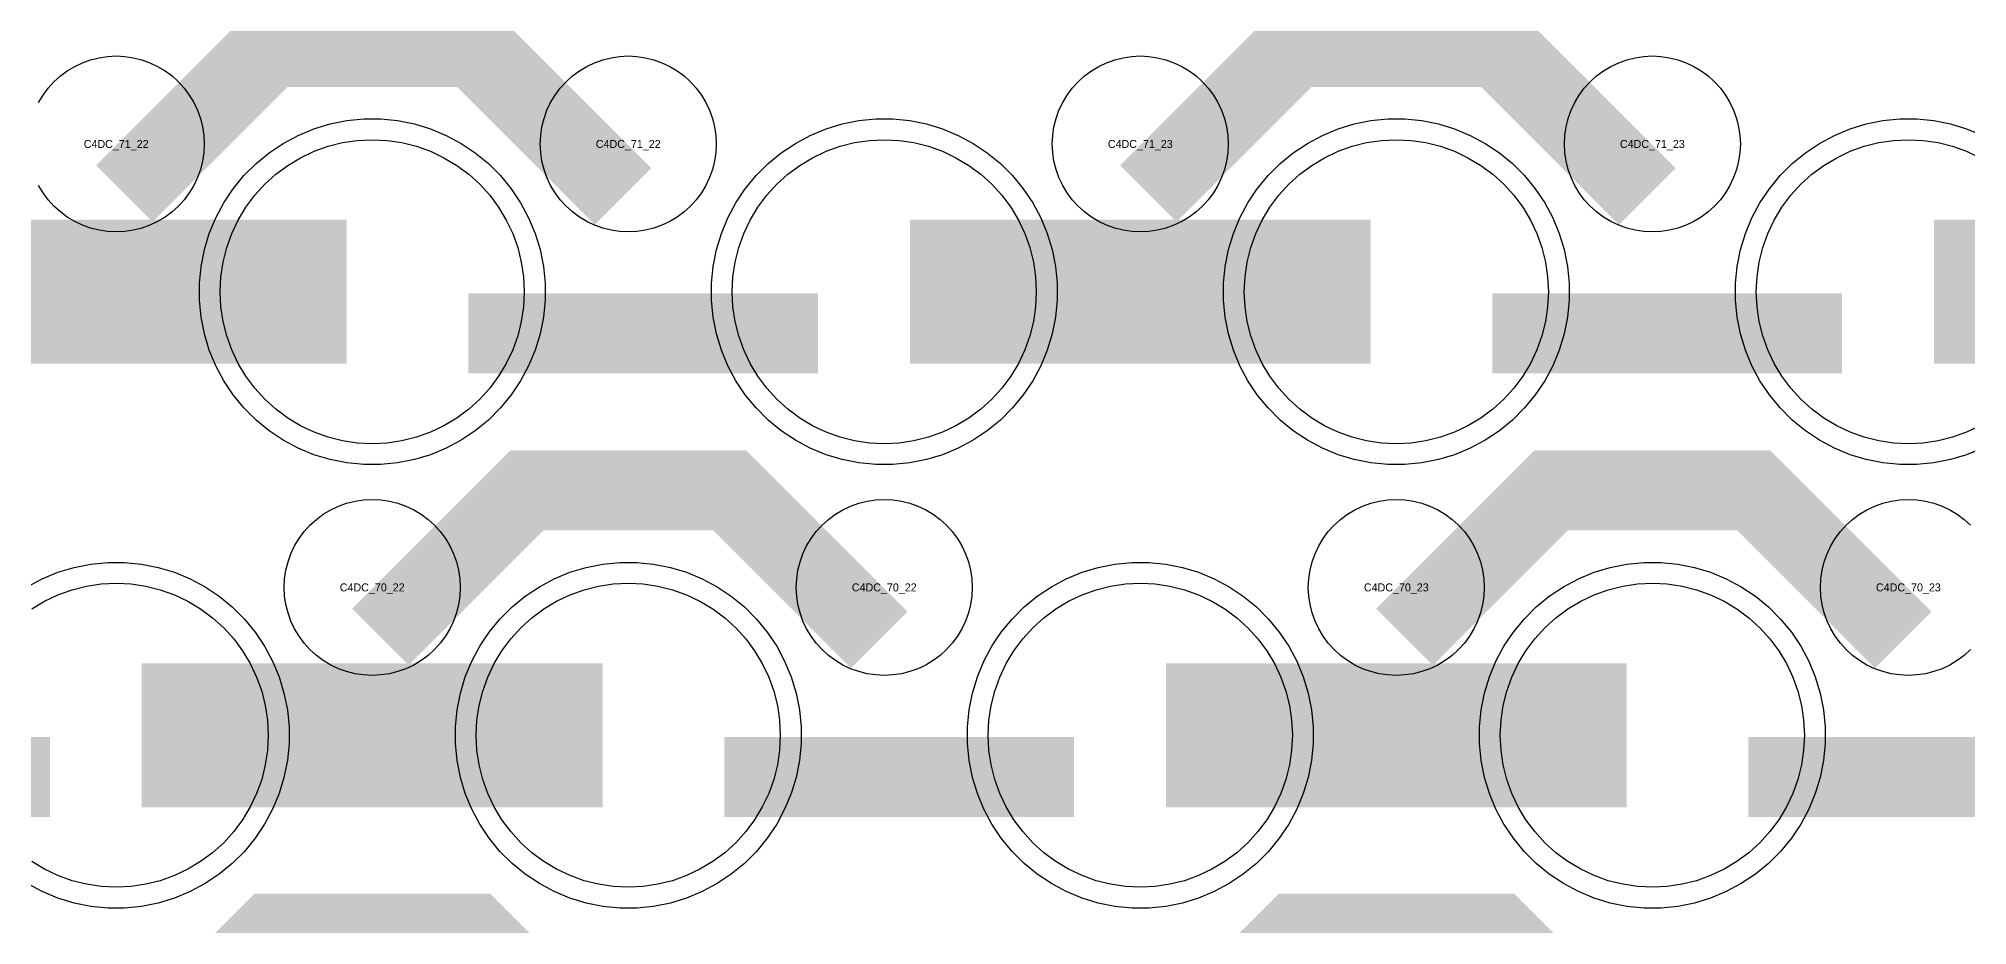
# Model space of a CAD drawing. Extents: x -11880 to 11880, y -14992 to 14992.
# Drawn here: x -4984 to -4382, y -5200 to -4922 of the extents above; entities that cross this region are included whole.
import ezdxf
from ezdxf.enums import TextEntityAlignment as Align

# ---------------------------------------------------------------- set-up
doc = ezdxf.new("R2010")
doc.units = 0
doc.header["$MEASUREMENT"] = 0
for name, color, linetype in [('GDS_775_DT_237', 138, 'CONTINUOUS'), ('RDL1_FS', 34, 'CONTINUOUS'), ('RDL_BS', 160, 'CONTINUOUS')]:
    doc.layers.add(name, color=color, linetype=linetype)

msp = doc.modelspace()

# ---------------------------------------------------------------- linework, layer by layer
at = {"layer": 'RDL1_FS', "color": 240, "true_color": 0xed1f24}
for points in [[(-4880, -5049.024), (-4884.657, -5048.795), (-4889.268, -5048.111), (-4893.791, -5046.979), (-4898.181, -5045.407), (-4902.395, -5043.415), (-4906.395, -5041.017), (-4910.14, -5038.239), (-4913.594, -5035.109), (-4916.724, -5031.655), (-4919.502, -5027.91), (-4921.9, -5023.91), (-4923.892, -5019.696), (-4925.464, -5015.306), (-4926.596, -5010.783), (-4927.28, -5006.172), (-4927.509, -5001.515), (-4927.28, -4996.858), (-4926.596, -4992.247), (-4925.464, -4987.724), (-4923.892, -4983.334), (-4921.9, -4979.12), (-4919.502, -4975.12), (-4916.724, -4971.375), (-4913.594, -4967.921), (-4910.14, -4964.791), (-4906.395, -4962.013), (-4902.395, -4959.615), (-4898.181, -4957.623), (-4893.791, -4956.051), (-4889.268, -4954.919), (-4884.657, -4954.235), (-4880, -4954.006), (-4875.343, -4954.235), (-4870.732, -4954.919), (-4866.209, -4956.051), (-4861.819, -4957.623), (-4857.605, -4959.615), (-4853.605, -4962.013), (-4849.86, -4964.791), (-4846.406, -4967.921), (-4843.276, -4971.375), (-4840.498, -4975.12), (-4838.1, -4979.12), (-4836.108, -4983.334), (-4834.536, -4987.724), (-4833.404, -4992.247), (-4832.72, -4996.858), (-4832.491, -5001.515), (-4832.72, -5006.172), (-4833.404, -5010.783), (-4834.536, -5015.306), (-4836.108, -5019.696), (-4838.1, -5023.91), (-4840.498, -5027.91), (-4843.276, -5031.655), (-4846.406, -5035.109), (-4849.86, -5038.239), (-4853.605, -5041.017), (-4857.605, -5043.415), (-4861.819, -5045.407), (-4866.209, -5046.979), (-4870.732, -5048.111), (-4875.343, -5048.795)], [(-4720, -5049.024), (-4724.657, -5048.795), (-4729.268, -5048.111), (-4733.791, -5046.979), (-4738.181, -5045.407), (-4742.395, -5043.415), (-4746.395, -5041.017), (-4750.14, -5038.239), (-4753.594, -5035.109), (-4756.724, -5031.655), (-4759.502, -5027.91), (-4761.9, -5023.91), (-4763.892, -5019.696), (-4765.464, -5015.306), (-4766.596, -5010.783), (-4767.28, -5006.172), (-4767.509, -5001.515), (-4767.28, -4996.858), (-4766.596, -4992.247), (-4765.464, -4987.724), (-4763.892, -4983.334), (-4761.9, -4979.12), (-4759.502, -4975.12), (-4756.724, -4971.375), (-4753.594, -4967.921), (-4750.14, -4964.791), (-4746.395, -4962.013), (-4742.395, -4959.615), (-4738.181, -4957.623), (-4733.791, -4956.051), (-4729.268, -4954.919), (-4724.657, -4954.235), (-4720, -4954.006), (-4715.343, -4954.235), (-4710.732, -4954.919), (-4706.209, -4956.051), (-4701.819, -4957.623), (-4697.605, -4959.615), (-4693.605, -4962.013), (-4689.86, -4964.791), (-4686.406, -4967.921), (-4683.276, -4971.375), (-4680.498, -4975.12), (-4678.1, -4979.12), (-4676.108, -4983.334), (-4674.536, -4987.724), (-4673.404, -4992.247), (-4672.72, -4996.858), (-4672.491, -5001.515), (-4672.72, -5006.172), (-4673.404, -5010.783), (-4674.536, -5015.306), (-4676.108, -5019.696), (-4678.1, -5023.91), (-4680.498, -5027.91), (-4683.276, -5031.655), (-4686.406, -5035.109), (-4689.86, -5038.239), (-4693.605, -5041.017), (-4697.605, -5043.415), (-4701.819, -5045.407), (-4706.209, -5046.979), (-4710.732, -5048.111), (-4715.343, -5048.795)], [(-4560, -5049.024), (-4564.657, -5048.795), (-4569.268, -5048.111), (-4573.791, -5046.979), (-4578.181, -5045.407), (-4582.395, -5043.415), (-4586.395, -5041.017), (-4590.14, -5038.239), (-4593.594, -5035.109), (-4596.724, -5031.655), (-4599.502, -5027.91), (-4601.9, -5023.91), (-4603.892, -5019.696), (-4605.464, -5015.306), (-4606.596, -5010.783), (-4607.28, -5006.172), (-4607.509, -5001.515), (-4607.28, -4996.858), (-4606.596, -4992.247), (-4605.464, -4987.724), (-4603.892, -4983.334), (-4601.9, -4979.12), (-4599.502, -4975.12), (-4596.724, -4971.375), (-4593.594, -4967.921), (-4590.14, -4964.791), (-4586.395, -4962.013), (-4582.395, -4959.615), (-4578.181, -4957.623), (-4573.791, -4956.051), (-4569.268, -4954.919), (-4564.657, -4954.235), (-4560, -4954.006), (-4555.343, -4954.235), (-4550.732, -4954.919), (-4546.209, -4956.051), (-4541.819, -4957.623), (-4537.605, -4959.615), (-4533.605, -4962.013), (-4529.86, -4964.791), (-4526.406, -4967.921), (-4523.276, -4971.375), (-4520.498, -4975.12), (-4518.1, -4979.12), (-4516.108, -4983.334), (-4514.536, -4987.724), (-4513.404, -4992.247), (-4512.72, -4996.858), (-4512.491, -5001.515), (-4512.72, -5006.172), (-4513.404, -5010.783), (-4514.536, -5015.306), (-4516.108, -5019.696), (-4518.1, -5023.91), (-4520.498, -5027.91), (-4523.276, -5031.655), (-4526.406, -5035.109), (-4529.86, -5038.239), (-4533.605, -5041.017), (-4537.605, -5043.415), (-4541.819, -5045.407), (-4546.209, -5046.979), (-4550.732, -5048.111), (-4555.343, -5048.795)]]:
    msp.add_lwpolyline(points, close=True, dxfattribs=at)
msp.add_lwpolyline([(-4377.605, -5043.415), (-4381.819, -5045.407), (-4386.209, -5046.979), (-4390.732, -5048.111), (-4395.343, -5048.795), (-4400, -5049.024), (-4404.657, -5048.795), (-4409.268, -5048.111), (-4413.791, -5046.979), (-4418.181, -5045.407), (-4422.395, -5043.415), (-4426.395, -5041.017), (-4430.14, -5038.239), (-4433.594, -5035.109), (-4436.724, -5031.655), (-4439.502, -5027.91), (-4441.9, -5023.91), (-4443.892, -5019.696), (-4445.464, -5015.306), (-4446.596, -5010.783), (-4447.28, -5006.172), (-4447.509, -5001.515), (-4447.28, -4996.858), (-4446.596, -4992.247), (-4445.464, -4987.724), (-4443.892, -4983.334), (-4441.9, -4979.12), (-4439.502, -4975.12), (-4436.724, -4971.375), (-4433.594, -4967.921), (-4430.14, -4964.791), (-4426.395, -4962.013), (-4422.395, -4959.615), (-4418.181, -4957.623), (-4413.791, -4956.051), (-4409.268, -4954.919), (-4404.657, -4954.235), (-4400, -4954.006), (-4395.343, -4954.235), (-4390.732, -4954.919), (-4386.209, -4956.051), (-4381.819, -4957.623), (-4377.605, -4959.615)], dxfattribs=at)
for points in [[(-5031.998, -5001.515, 45, 45, 0), (-4959.998, -5001.515, 45, 45, 0)], [(-4959.998, -5001.515, 45, 45, 0), (-4887.998, -5001.515, 45, 45, 0)], [(-4711.998, -5001.515, 45, 45, 0), (-4639.998, -5001.515, 45, 45, 0)], [(-4639.998, -5001.515, 45, 45, 0), (-4567.998, -5001.515, 45, 45, 0)], [(-4391.998, -5001.515, 45, 45, 0), (-4319.998, -5001.515, 45, 45, 0)]]:
    msp.add_lwpolyline(points, format="xyseb", dxfattribs=at)
at = {"layer": 'RDL1_FS'}
msp.add_lwpolyline([(-4986.395, -5100.578), (-4982.395, -5098.18), (-4978.181, -5096.188), (-4973.791, -5094.616), (-4969.268, -5093.484), (-4964.657, -5092.8), (-4960, -5092.571), (-4955.343, -5092.8), (-4950.732, -5093.484), (-4946.209, -5094.616), (-4941.819, -5096.188), (-4937.605, -5098.18), (-4933.605, -5100.578), (-4929.86, -5103.356), (-4926.406, -5106.486), (-4923.276, -5109.94), (-4920.498, -5113.685), (-4918.1, -5117.685), (-4916.108, -5121.899), (-4914.536, -5126.289), (-4913.404, -5130.812), (-4912.72, -5135.423), (-4912.491, -5140.08), (-4912.72, -5144.737), (-4913.404, -5149.348), (-4914.536, -5153.871), (-4916.108, -5158.261), (-4918.1, -5162.475), (-4920.498, -5166.475), (-4923.276, -5170.22), (-4926.406, -5173.674), (-4929.86, -5176.804), (-4933.605, -5179.582), (-4937.605, -5181.98), (-4941.819, -5183.972), (-4946.209, -5185.544), (-4950.732, -5186.676), (-4955.343, -5187.36), (-4960, -5187.589), (-4964.657, -5187.36), (-4969.268, -5186.676), (-4973.791, -5185.544), (-4978.181, -5183.972), (-4982.395, -5181.98), (-4986.395, -5179.582)], dxfattribs=at)
for points in [[(-4800, -5187.589), (-4804.657, -5187.36), (-4809.268, -5186.676), (-4813.791, -5185.544), (-4818.181, -5183.972), (-4822.395, -5181.98), (-4826.395, -5179.582), (-4830.14, -5176.804), (-4833.594, -5173.674), (-4836.724, -5170.22), (-4839.502, -5166.475), (-4841.9, -5162.475), (-4843.892, -5158.261), (-4845.464, -5153.871), (-4846.596, -5149.348), (-4847.28, -5144.737), (-4847.509, -5140.08), (-4847.28, -5135.423), (-4846.596, -5130.812), (-4845.464, -5126.289), (-4843.892, -5121.899), (-4841.9, -5117.685), (-4839.502, -5113.685), (-4836.724, -5109.94), (-4833.594, -5106.486), (-4830.14, -5103.356), (-4826.395, -5100.578), (-4822.395, -5098.18), (-4818.181, -5096.188), (-4813.791, -5094.616), (-4809.268, -5093.484), (-4804.657, -5092.8), (-4800, -5092.571), (-4795.343, -5092.8), (-4790.732, -5093.484), (-4786.209, -5094.616), (-4781.819, -5096.188), (-4777.605, -5098.18), (-4773.605, -5100.578), (-4769.86, -5103.356), (-4766.406, -5106.486), (-4763.276, -5109.94), (-4760.498, -5113.685), (-4758.1, -5117.685), (-4756.108, -5121.899), (-4754.536, -5126.289), (-4753.404, -5130.812), (-4752.72, -5135.423), (-4752.491, -5140.08), (-4752.72, -5144.737), (-4753.404, -5149.348), (-4754.536, -5153.871), (-4756.108, -5158.261), (-4758.1, -5162.475), (-4760.498, -5166.475), (-4763.276, -5170.22), (-4766.406, -5173.674), (-4769.86, -5176.804), (-4773.605, -5179.582), (-4777.605, -5181.98), (-4781.819, -5183.972), (-4786.209, -5185.544), (-4790.732, -5186.676), (-4795.343, -5187.36)], [(-4640, -5187.589), (-4644.657, -5187.36), (-4649.268, -5186.676), (-4653.791, -5185.544), (-4658.181, -5183.972), (-4662.395, -5181.98), (-4666.395, -5179.582), (-4670.14, -5176.804), (-4673.594, -5173.674), (-4676.724, -5170.22), (-4679.502, -5166.475), (-4681.9, -5162.475), (-4683.892, -5158.261), (-4685.464, -5153.871), (-4686.596, -5149.348), (-4687.28, -5144.737), (-4687.509, -5140.08), (-4687.28, -5135.423), (-4686.596, -5130.812), (-4685.464, -5126.289), (-4683.892, -5121.899), (-4681.9, -5117.685), (-4679.502, -5113.685), (-4676.724, -5109.94), (-4673.594, -5106.486), (-4670.14, -5103.356), (-4666.395, -5100.578), (-4662.395, -5098.18), (-4658.181, -5096.188), (-4653.791, -5094.616), (-4649.268, -5093.484), (-4644.657, -5092.8), (-4640, -5092.571), (-4635.343, -5092.8), (-4630.732, -5093.484), (-4626.209, -5094.616), (-4621.819, -5096.188), (-4617.605, -5098.18), (-4613.605, -5100.578), (-4609.86, -5103.356), (-4606.406, -5106.486), (-4603.276, -5109.94), (-4600.498, -5113.685), (-4598.1, -5117.685), (-4596.108, -5121.899), (-4594.536, -5126.289), (-4593.404, -5130.812), (-4592.72, -5135.423), (-4592.491, -5140.08), (-4592.72, -5144.737), (-4593.404, -5149.348), (-4594.536, -5153.871), (-4596.108, -5158.261), (-4598.1, -5162.475), (-4600.498, -5166.475), (-4603.276, -5170.22), (-4606.406, -5173.674), (-4609.86, -5176.804), (-4613.605, -5179.582), (-4617.605, -5181.98), (-4621.819, -5183.972), (-4626.209, -5185.544), (-4630.732, -5186.676), (-4635.343, -5187.36)], [(-4480, -5187.589), (-4484.657, -5187.36), (-4489.268, -5186.676), (-4493.791, -5185.544), (-4498.181, -5183.972), (-4502.395, -5181.98), (-4506.395, -5179.582), (-4510.14, -5176.804), (-4513.594, -5173.674), (-4516.724, -5170.22), (-4519.502, -5166.475), (-4521.9, -5162.475), (-4523.892, -5158.261), (-4525.464, -5153.871), (-4526.596, -5149.348), (-4527.28, -5144.737), (-4527.509, -5140.08), (-4527.28, -5135.423), (-4526.596, -5130.812), (-4525.464, -5126.289), (-4523.892, -5121.899), (-4521.9, -5117.685), (-4519.502, -5113.685), (-4516.724, -5109.94), (-4513.594, -5106.486), (-4510.14, -5103.356), (-4506.395, -5100.578), (-4502.395, -5098.18), (-4498.181, -5096.188), (-4493.791, -5094.616), (-4489.268, -5093.484), (-4484.657, -5092.8), (-4480, -5092.571), (-4475.343, -5092.8), (-4470.732, -5093.484), (-4466.209, -5094.616), (-4461.819, -5096.188), (-4457.605, -5098.18), (-4453.605, -5100.578), (-4449.86, -5103.356), (-4446.406, -5106.486), (-4443.276, -5109.94), (-4440.498, -5113.685), (-4438.1, -5117.685), (-4436.108, -5121.899), (-4434.536, -5126.289), (-4433.404, -5130.812), (-4432.72, -5135.423), (-4432.491, -5140.08), (-4432.72, -5144.737), (-4433.404, -5149.348), (-4434.536, -5153.871), (-4436.108, -5158.261), (-4438.1, -5162.475), (-4440.498, -5166.475), (-4443.276, -5170.22), (-4446.406, -5173.674), (-4449.86, -5176.804), (-4453.605, -5179.582), (-4457.605, -5181.98), (-4461.819, -5183.972), (-4466.209, -5185.544), (-4470.732, -5186.676), (-4475.343, -5187.36)]]:
    msp.add_lwpolyline(points, close=True, dxfattribs=at)
for points in [[(-4951.998, -5140.08, 45, 45, 0), (-4879.998, -5140.08, 45, 45, 0)], [(-4879.998, -5140.08, 45, 45, 0), (-4807.998, -5140.08, 45, 45, 0)], [(-4631.998, -5140.08, 45, 45, 0), (-4559.998, -5140.08, 45, 45, 0)], [(-4559.998, -5140.08, 45, 45, 0), (-4487.998, -5140.08, 45, 45, 0)]]:
    msp.add_lwpolyline(points, format="xyseb", dxfattribs=at)
at = {"layer": 'RDL_BS'}
for points in [[(-4957.438, -4970.829, 25, 25, 0), (-4911.623, -4925.014, 25, 25, 0), (-4878.07, -4925.014, 25, 25, 0)], [(-4801.599, -4971.728, 25, 25, 0), (-4848.313, -4925.014, 25, 25, 0), (-4878.071, -4925.014, 25, 25, 0)], [(-4637.438, -4970.829, 25, 25, 0), (-4591.623, -4925.014, 25, 25, 0), (-4558.07, -4925.014, 25, 25, 0)], [(-4481.599, -4971.728, 25, 25, 0), (-4528.313, -4925.014, 25, 25, 0), (-4558.071, -4925.014, 25, 25, 0)], [(-4877.438, -5109.394, 25, 25, 0), (-4831.623, -5063.579, 25, 25, 0), (-4798.07, -5063.579, 25, 25, 0)], [(-4721.599, -5110.293, 25, 25, 0), (-4768.313, -5063.579, 25, 25, 0), (-4798.071, -5063.579, 25, 25, 0)], [(-4557.438, -5109.394, 25, 25, 0), (-4511.623, -5063.579, 25, 25, 0), (-4478.07, -5063.579, 25, 25, 0)], [(-4401.599, -5110.293, 25, 25, 0), (-4448.313, -5063.579, 25, 25, 0), (-4478.071, -5063.579, 25, 25, 0)], [(-5089.984, -5153.093, 25, 25, 0), (-4980.719, -5153.093, 25, 25, 0)], [(-4769.984, -5153.093, 25, 25, 0), (-4660.719, -5153.093, 25, 25, 0)], [(-4449.984, -5153.093, 25, 25, 0), (-4340.719, -5153.093, 25, 25, 0)], [(-4957.438, -5247.959, 25, 25, 0), (-4911.623, -5202.144, 25, 25, 0), (-4878.07, -5202.144, 25, 25, 0)], [(-4801.599, -5248.858, 25, 25, 0), (-4848.313, -5202.144, 25, 25, 0), (-4878.071, -5202.144, 25, 25, 0)], [(-4637.438, -5247.959, 25, 25, 0), (-4591.623, -5202.144, 25, 25, 0), (-4558.07, -5202.144, 25, 25, 0)], [(-4481.599, -5248.858, 25, 25, 0), (-4528.313, -5202.144, 25, 25, 0), (-4558.071, -5202.144, 25, 25, 0)]]:
    msp.add_lwpolyline(points, format="xyseb", dxfattribs=at)
for points in [[(-4984.25, -4942.371), (-4982.857, -4940.047), (-4981.254, -4937.884), (-4979.442, -4935.885), (-4977.443, -4934.073), (-4975.28, -4932.47), (-4972.956, -4931.077), (-4970.519, -4929.925), (-4967.984, -4929.018), (-4965.365, -4928.361), (-4962.693, -4927.965), (-4960, -4927.833), (-4957.307, -4927.965), (-4954.635, -4928.361), (-4952.016, -4929.018), (-4949.481, -4929.925), (-4947.044, -4931.077), (-4944.72, -4932.47), (-4942.557, -4934.073), (-4940.558, -4935.885), (-4938.746, -4937.884), (-4937.143, -4940.047), (-4935.75, -4942.371), (-4934.598, -4944.808), (-4933.691, -4947.343), (-4933.034, -4949.962), (-4932.638, -4952.634), (-4932.506, -4955.327), (-4932.638, -4958.02), (-4933.034, -4960.692), (-4933.691, -4963.311), (-4934.598, -4965.846), (-4935.75, -4968.283), (-4937.143, -4970.607), (-4938.746, -4972.77), (-4940.558, -4974.769), (-4942.557, -4976.581), (-4944.72, -4978.184), (-4947.044, -4979.577), (-4949.481, -4980.729), (-4952.016, -4981.636), (-4954.635, -4982.293), (-4957.307, -4982.689), (-4960, -4982.821), (-4962.693, -4982.689), (-4965.365, -4982.293), (-4967.984, -4981.636), (-4970.519, -4980.729), (-4972.956, -4979.577), (-4975.28, -4978.184), (-4977.443, -4976.581), (-4979.442, -4974.769), (-4981.254, -4972.77), (-4982.857, -4970.607), (-4984.25, -4968.283)], [(-4380.558, -5113.334), (-4382.557, -5115.146), (-4384.72, -5116.749), (-4387.044, -5118.142), (-4389.481, -5119.294), (-4392.016, -5120.201), (-4394.635, -5120.858), (-4397.307, -5121.254), (-4400, -5121.386), (-4402.693, -5121.254), (-4405.365, -5120.858), (-4407.984, -5120.201), (-4410.519, -5119.294), (-4412.956, -5118.142), (-4415.28, -5116.749), (-4417.443, -5115.146), (-4419.442, -5113.334), (-4421.254, -5111.335), (-4422.857, -5109.172), (-4424.25, -5106.848), (-4425.402, -5104.411), (-4426.309, -5101.876), (-4426.966, -5099.257), (-4427.362, -5096.585), (-4427.494, -5093.892), (-4427.362, -5091.199), (-4426.966, -5088.527), (-4426.309, -5085.908), (-4425.402, -5083.373), (-4424.25, -5080.936), (-4422.857, -5078.612), (-4421.254, -5076.449), (-4419.442, -5074.45), (-4417.443, -5072.638), (-4415.28, -5071.035), (-4412.956, -5069.642), (-4410.519, -5068.49), (-4407.984, -5067.583), (-4405.365, -5066.926), (-4402.693, -5066.53), (-4400, -5066.398), (-4397.307, -5066.53), (-4394.635, -5066.926), (-4392.016, -5067.583), (-4389.481, -5068.49), (-4387.044, -5069.642), (-4384.72, -5071.035), (-4382.557, -5072.638), (-4380.558, -5074.45)], [(-4987.777, -5093.697), (-4983.115, -5091.205), (-4978.205, -5089.174), (-4973.165, -5087.643), (-4967.938, -5086.597), (-4962.644, -5086.08), (-4957.356, -5086.08), (-4952.062, -5086.597), (-4946.835, -5087.643), (-4941.795, -5089.174), (-4936.885, -5091.205), (-4932.223, -5093.697), (-4927.809, -5096.644), (-4923.708, -5100.006), (-4919.926, -5103.788), (-4916.564, -5107.889), (-4913.617, -5112.303), (-4911.125, -5116.965), (-4909.094, -5121.875), (-4907.563, -5126.915), (-4906.517, -5132.142), (-4906, -5137.436), (-4906, -5142.724), (-4906.517, -5148.018), (-4907.563, -5153.245), (-4909.094, -5158.285), (-4911.125, -5163.195), (-4913.617, -5167.857), (-4916.564, -5172.271), (-4919.926, -5176.372), (-4923.708, -5180.154), (-4927.809, -5183.516), (-4932.223, -5186.463), (-4936.885, -5188.955), (-4941.795, -5190.986), (-4946.835, -5192.517), (-4952.062, -5193.563), (-4957.356, -5194.08), (-4962.644, -5194.08), (-4967.938, -5193.563), (-4973.165, -5192.517), (-4978.205, -5190.986), (-4983.115, -5188.955), (-4987.777, -5186.463)]]:
    msp.add_lwpolyline(points, dxfattribs=at)
for points in [[(-4800, -4982.821), (-4802.693, -4982.689), (-4805.365, -4982.293), (-4807.984, -4981.636), (-4810.519, -4980.729), (-4812.956, -4979.577), (-4815.28, -4978.184), (-4817.443, -4976.581), (-4819.442, -4974.769), (-4821.254, -4972.77), (-4822.857, -4970.607), (-4824.25, -4968.283), (-4825.402, -4965.846), (-4826.309, -4963.311), (-4826.966, -4960.692), (-4827.362, -4958.02), (-4827.494, -4955.327), (-4827.362, -4952.634), (-4826.966, -4949.962), (-4826.309, -4947.343), (-4825.402, -4944.808), (-4824.25, -4942.371), (-4822.857, -4940.047), (-4821.254, -4937.884), (-4819.442, -4935.885), (-4817.443, -4934.073), (-4815.28, -4932.47), (-4812.956, -4931.077), (-4810.519, -4929.925), (-4807.984, -4929.018), (-4805.365, -4928.361), (-4802.693, -4927.965), (-4800, -4927.833), (-4797.307, -4927.965), (-4794.635, -4928.361), (-4792.016, -4929.018), (-4789.481, -4929.925), (-4787.044, -4931.077), (-4784.72, -4932.47), (-4782.557, -4934.073), (-4780.558, -4935.885), (-4778.746, -4937.884), (-4777.143, -4940.047), (-4775.75, -4942.371), (-4774.598, -4944.808), (-4773.691, -4947.343), (-4773.034, -4949.962), (-4772.638, -4952.634), (-4772.506, -4955.327), (-4772.638, -4958.02), (-4773.034, -4960.692), (-4773.691, -4963.311), (-4774.598, -4965.846), (-4775.75, -4968.283), (-4777.143, -4970.607), (-4778.746, -4972.77), (-4780.558, -4974.769), (-4782.557, -4976.581), (-4784.72, -4978.184), (-4787.044, -4979.577), (-4789.481, -4980.729), (-4792.016, -4981.636), (-4794.635, -4982.293), (-4797.307, -4982.689)], [(-4640, -4982.821), (-4642.693, -4982.689), (-4645.365, -4982.293), (-4647.984, -4981.636), (-4650.519, -4980.729), (-4652.956, -4979.577), (-4655.28, -4978.184), (-4657.443, -4976.581), (-4659.442, -4974.769), (-4661.254, -4972.77), (-4662.857, -4970.607), (-4664.25, -4968.283), (-4665.402, -4965.846), (-4666.309, -4963.311), (-4666.966, -4960.692), (-4667.362, -4958.02), (-4667.494, -4955.327), (-4667.362, -4952.634), (-4666.966, -4949.962), (-4666.309, -4947.343), (-4665.402, -4944.808), (-4664.25, -4942.371), (-4662.857, -4940.047), (-4661.254, -4937.884), (-4659.442, -4935.885), (-4657.443, -4934.073), (-4655.28, -4932.47), (-4652.956, -4931.077), (-4650.519, -4929.925), (-4647.984, -4929.018), (-4645.365, -4928.361), (-4642.693, -4927.965), (-4640, -4927.833), (-4637.307, -4927.965), (-4634.635, -4928.361), (-4632.016, -4929.018), (-4629.481, -4929.925), (-4627.044, -4931.077), (-4624.72, -4932.47), (-4622.557, -4934.073), (-4620.558, -4935.885), (-4618.746, -4937.884), (-4617.143, -4940.047), (-4615.75, -4942.371), (-4614.598, -4944.808), (-4613.691, -4947.343), (-4613.034, -4949.962), (-4612.638, -4952.634), (-4612.506, -4955.327), (-4612.638, -4958.02), (-4613.034, -4960.692), (-4613.691, -4963.311), (-4614.598, -4965.846), (-4615.75, -4968.283), (-4617.143, -4970.607), (-4618.746, -4972.77), (-4620.558, -4974.769), (-4622.557, -4976.581), (-4624.72, -4978.184), (-4627.044, -4979.577), (-4629.481, -4980.729), (-4632.016, -4981.636), (-4634.635, -4982.293), (-4637.307, -4982.689)], [(-4480, -4982.821), (-4482.693, -4982.689), (-4485.365, -4982.293), (-4487.984, -4981.636), (-4490.519, -4980.729), (-4492.956, -4979.577), (-4495.28, -4978.184), (-4497.443, -4976.581), (-4499.442, -4974.769), (-4501.254, -4972.77), (-4502.857, -4970.607), (-4504.25, -4968.283), (-4505.402, -4965.846), (-4506.309, -4963.311), (-4506.966, -4960.692), (-4507.362, -4958.02), (-4507.494, -4955.327), (-4507.362, -4952.634), (-4506.966, -4949.962), (-4506.309, -4947.343), (-4505.402, -4944.808), (-4504.25, -4942.371), (-4502.857, -4940.047), (-4501.254, -4937.884), (-4499.442, -4935.885), (-4497.443, -4934.073), (-4495.28, -4932.47), (-4492.956, -4931.077), (-4490.519, -4929.925), (-4487.984, -4929.018), (-4485.365, -4928.361), (-4482.693, -4927.965), (-4480, -4927.833), (-4477.307, -4927.965), (-4474.635, -4928.361), (-4472.016, -4929.018), (-4469.481, -4929.925), (-4467.044, -4931.077), (-4464.72, -4932.47), (-4462.557, -4934.073), (-4460.558, -4935.885), (-4458.746, -4937.884), (-4457.143, -4940.047), (-4455.75, -4942.371), (-4454.598, -4944.808), (-4453.691, -4947.343), (-4453.034, -4949.962), (-4452.638, -4952.634), (-4452.506, -4955.327), (-4452.638, -4958.02), (-4453.034, -4960.692), (-4453.691, -4963.311), (-4454.598, -4965.846), (-4455.75, -4968.283), (-4457.143, -4970.607), (-4458.746, -4972.77), (-4460.558, -4974.769), (-4462.557, -4976.581), (-4464.72, -4978.184), (-4467.044, -4979.577), (-4469.481, -4980.729), (-4472.016, -4981.636), (-4474.635, -4982.293), (-4477.307, -4982.689)], [(-4880, -5121.386), (-4882.693, -5121.254), (-4885.365, -5120.858), (-4887.984, -5120.201), (-4890.519, -5119.294), (-4892.956, -5118.142), (-4895.28, -5116.749), (-4897.443, -5115.146), (-4899.442, -5113.334), (-4901.254, -5111.335), (-4902.857, -5109.172), (-4904.25, -5106.848), (-4905.402, -5104.411), (-4906.309, -5101.876), (-4906.966, -5099.257), (-4907.362, -5096.585), (-4907.494, -5093.892), (-4907.362, -5091.199), (-4906.966, -5088.527), (-4906.309, -5085.908), (-4905.402, -5083.373), (-4904.25, -5080.936), (-4902.857, -5078.612), (-4901.254, -5076.449), (-4899.442, -5074.45), (-4897.443, -5072.638), (-4895.28, -5071.035), (-4892.956, -5069.642), (-4890.519, -5068.49), (-4887.984, -5067.583), (-4885.365, -5066.926), (-4882.693, -5066.53), (-4880, -5066.398), (-4877.307, -5066.53), (-4874.635, -5066.926), (-4872.016, -5067.583), (-4869.481, -5068.49), (-4867.044, -5069.642), (-4864.72, -5071.035), (-4862.557, -5072.638), (-4860.558, -5074.45), (-4858.746, -5076.449), (-4857.143, -5078.612), (-4855.75, -5080.936), (-4854.598, -5083.373), (-4853.691, -5085.908), (-4853.034, -5088.527), (-4852.638, -5091.199), (-4852.506, -5093.892), (-4852.638, -5096.585), (-4853.034, -5099.257), (-4853.691, -5101.876), (-4854.598, -5104.411), (-4855.75, -5106.848), (-4857.143, -5109.172), (-4858.746, -5111.335), (-4860.558, -5113.334), (-4862.557, -5115.146), (-4864.72, -5116.749), (-4867.044, -5118.142), (-4869.481, -5119.294), (-4872.016, -5120.201), (-4874.635, -5120.858), (-4877.307, -5121.254)], [(-4720, -5121.386), (-4722.693, -5121.254), (-4725.365, -5120.858), (-4727.984, -5120.201), (-4730.519, -5119.294), (-4732.956, -5118.142), (-4735.28, -5116.749), (-4737.443, -5115.146), (-4739.442, -5113.334), (-4741.254, -5111.335), (-4742.857, -5109.172), (-4744.25, -5106.848), (-4745.402, -5104.411), (-4746.309, -5101.876), (-4746.966, -5099.257), (-4747.362, -5096.585), (-4747.494, -5093.892), (-4747.362, -5091.199), (-4746.966, -5088.527), (-4746.309, -5085.908), (-4745.402, -5083.373), (-4744.25, -5080.936), (-4742.857, -5078.612), (-4741.254, -5076.449), (-4739.442, -5074.45), (-4737.443, -5072.638), (-4735.28, -5071.035), (-4732.956, -5069.642), (-4730.519, -5068.49), (-4727.984, -5067.583), (-4725.365, -5066.926), (-4722.693, -5066.53), (-4720, -5066.398), (-4717.307, -5066.53), (-4714.635, -5066.926), (-4712.016, -5067.583), (-4709.481, -5068.49), (-4707.044, -5069.642), (-4704.72, -5071.035), (-4702.557, -5072.638), (-4700.558, -5074.45), (-4698.746, -5076.449), (-4697.143, -5078.612), (-4695.75, -5080.936), (-4694.598, -5083.373), (-4693.691, -5085.908), (-4693.034, -5088.527), (-4692.638, -5091.199), (-4692.506, -5093.892), (-4692.638, -5096.585), (-4693.034, -5099.257), (-4693.691, -5101.876), (-4694.598, -5104.411), (-4695.75, -5106.848), (-4697.143, -5109.172), (-4698.746, -5111.335), (-4700.558, -5113.334), (-4702.557, -5115.146), (-4704.72, -5116.749), (-4707.044, -5118.142), (-4709.481, -5119.294), (-4712.016, -5120.201), (-4714.635, -5120.858), (-4717.307, -5121.254)], [(-4560, -5121.386), (-4562.693, -5121.254), (-4565.365, -5120.858), (-4567.984, -5120.201), (-4570.519, -5119.294), (-4572.956, -5118.142), (-4575.28, -5116.749), (-4577.443, -5115.146), (-4579.442, -5113.334), (-4581.254, -5111.335), (-4582.857, -5109.172), (-4584.25, -5106.848), (-4585.402, -5104.411), (-4586.309, -5101.876), (-4586.966, -5099.257), (-4587.362, -5096.585), (-4587.494, -5093.892), (-4587.362, -5091.199), (-4586.966, -5088.527), (-4586.309, -5085.908), (-4585.402, -5083.373), (-4584.25, -5080.936), (-4582.857, -5078.612), (-4581.254, -5076.449), (-4579.442, -5074.45), (-4577.443, -5072.638), (-4575.28, -5071.035), (-4572.956, -5069.642), (-4570.519, -5068.49), (-4567.984, -5067.583), (-4565.365, -5066.926), (-4562.693, -5066.53), (-4560, -5066.398), (-4557.307, -5066.53), (-4554.635, -5066.926), (-4552.016, -5067.583), (-4549.481, -5068.49), (-4547.044, -5069.642), (-4544.72, -5071.035), (-4542.557, -5072.638), (-4540.558, -5074.45), (-4538.746, -5076.449), (-4537.143, -5078.612), (-4535.75, -5080.936), (-4534.598, -5083.373), (-4533.691, -5085.908), (-4533.034, -5088.527), (-4532.638, -5091.199), (-4532.506, -5093.892), (-4532.638, -5096.585), (-4533.034, -5099.257), (-4533.691, -5101.876), (-4534.598, -5104.411), (-4535.75, -5106.848), (-4537.143, -5109.172), (-4538.746, -5111.335), (-4540.558, -5113.334), (-4542.557, -5115.146), (-4544.72, -5116.749), (-4547.044, -5118.142), (-4549.481, -5119.294), (-4552.016, -5120.201), (-4554.635, -5120.858), (-4557.307, -5121.254)], [(-4802.644, -5194.08), (-4807.938, -5193.563), (-4813.165, -5192.517), (-4818.205, -5190.986), (-4823.115, -5188.955), (-4827.777, -5186.463), (-4832.191, -5183.516), (-4836.292, -5180.154), (-4840.074, -5176.372), (-4843.436, -5172.271), (-4846.383, -5167.857), (-4848.875, -5163.195), (-4850.906, -5158.285), (-4852.437, -5153.245), (-4853.483, -5148.018), (-4854, -5142.724), (-4854, -5137.436), (-4853.483, -5132.142), (-4852.437, -5126.915), (-4850.906, -5121.875), (-4848.875, -5116.965), (-4846.383, -5112.303), (-4843.436, -5107.889), (-4840.074, -5103.788), (-4836.292, -5100.006), (-4832.191, -5096.644), (-4827.777, -5093.697), (-4823.115, -5091.205), (-4818.205, -5089.174), (-4813.165, -5087.643), (-4807.938, -5086.597), (-4802.644, -5086.08), (-4797.356, -5086.08), (-4792.062, -5086.597), (-4786.835, -5087.643), (-4781.795, -5089.174), (-4776.885, -5091.205), (-4772.223, -5093.697), (-4767.809, -5096.644), (-4763.708, -5100.006), (-4759.926, -5103.788), (-4756.564, -5107.889), (-4753.617, -5112.303), (-4751.125, -5116.965), (-4749.094, -5121.875), (-4747.563, -5126.915), (-4746.517, -5132.142), (-4746, -5137.436), (-4746, -5142.724), (-4746.517, -5148.018), (-4747.563, -5153.245), (-4749.094, -5158.285), (-4751.125, -5163.195), (-4753.617, -5167.857), (-4756.564, -5172.271), (-4759.926, -5176.372), (-4763.708, -5180.154), (-4767.809, -5183.516), (-4772.223, -5186.463), (-4776.885, -5188.955), (-4781.795, -5190.986), (-4786.835, -5192.517), (-4792.062, -5193.563), (-4797.356, -5194.08)], [(-4642.644, -5194.08), (-4647.938, -5193.563), (-4653.165, -5192.517), (-4658.205, -5190.986), (-4663.115, -5188.955), (-4667.777, -5186.463), (-4672.191, -5183.516), (-4676.292, -5180.154), (-4680.074, -5176.372), (-4683.436, -5172.271), (-4686.383, -5167.857), (-4688.875, -5163.195), (-4690.906, -5158.285), (-4692.437, -5153.245), (-4693.483, -5148.018), (-4694, -5142.724), (-4694, -5137.436), (-4693.483, -5132.142), (-4692.437, -5126.915), (-4690.906, -5121.875), (-4688.875, -5116.965), (-4686.383, -5112.303), (-4683.436, -5107.889), (-4680.074, -5103.788), (-4676.292, -5100.006), (-4672.191, -5096.644), (-4667.777, -5093.697), (-4663.115, -5091.205), (-4658.205, -5089.174), (-4653.165, -5087.643), (-4647.938, -5086.597), (-4642.644, -5086.08), (-4637.356, -5086.08), (-4632.062, -5086.597), (-4626.835, -5087.643), (-4621.795, -5089.174), (-4616.885, -5091.205), (-4612.223, -5093.697), (-4607.809, -5096.644), (-4603.708, -5100.006), (-4599.926, -5103.788), (-4596.564, -5107.889), (-4593.617, -5112.303), (-4591.125, -5116.965), (-4589.094, -5121.875), (-4587.563, -5126.915), (-4586.517, -5132.142), (-4586, -5137.436), (-4586, -5142.724), (-4586.517, -5148.018), (-4587.563, -5153.245), (-4589.094, -5158.285), (-4591.125, -5163.195), (-4593.617, -5167.857), (-4596.564, -5172.271), (-4599.926, -5176.372), (-4603.708, -5180.154), (-4607.809, -5183.516), (-4612.223, -5186.463), (-4616.885, -5188.955), (-4621.795, -5190.986), (-4626.835, -5192.517), (-4632.062, -5193.563), (-4637.356, -5194.08)], [(-4482.644, -5194.08), (-4487.938, -5193.563), (-4493.165, -5192.517), (-4498.205, -5190.986), (-4503.115, -5188.955), (-4507.777, -5186.463), (-4512.191, -5183.516), (-4516.292, -5180.154), (-4520.074, -5176.372), (-4523.436, -5172.271), (-4526.383, -5167.857), (-4528.875, -5163.195), (-4530.906, -5158.285), (-4532.437, -5153.245), (-4533.483, -5148.018), (-4534, -5142.724), (-4534, -5137.436), (-4533.483, -5132.142), (-4532.437, -5126.915), (-4530.906, -5121.875), (-4528.875, -5116.965), (-4526.383, -5112.303), (-4523.436, -5107.889), (-4520.074, -5103.788), (-4516.292, -5100.006), (-4512.191, -5096.644), (-4507.777, -5093.697), (-4503.115, -5091.205), (-4498.205, -5089.174), (-4493.165, -5087.643), (-4487.938, -5086.597), (-4482.644, -5086.08), (-4477.356, -5086.08), (-4472.062, -5086.597), (-4466.835, -5087.643), (-4461.795, -5089.174), (-4456.885, -5091.205), (-4452.223, -5093.697), (-4447.809, -5096.644), (-4443.708, -5100.006), (-4439.926, -5103.788), (-4436.564, -5107.889), (-4433.617, -5112.303), (-4431.125, -5116.965), (-4429.094, -5121.875), (-4427.563, -5126.915), (-4426.517, -5132.142), (-4426, -5137.436), (-4426, -5142.724), (-4426.517, -5148.018), (-4427.563, -5153.245), (-4429.094, -5158.285), (-4431.125, -5163.195), (-4433.617, -5167.857), (-4436.564, -5172.271), (-4439.926, -5176.372), (-4443.708, -5180.154), (-4447.809, -5183.516), (-4452.223, -5186.463), (-4456.885, -5188.955), (-4461.795, -5190.986), (-4466.835, -5192.517), (-4472.062, -5193.563), (-4477.356, -5194.08)]]:
    msp.add_lwpolyline(points, close=True, dxfattribs=at)
at = {"layer": 'RDL_BS', "color": 240, "true_color": 0xed1f24}
for points in [[(-4882.644, -5055.515), (-4887.938, -5054.998), (-4893.165, -5053.952), (-4898.205, -5052.421), (-4903.115, -5050.39), (-4907.777, -5047.898), (-4912.191, -5044.951), (-4916.292, -5041.589), (-4920.074, -5037.807), (-4923.436, -5033.706), (-4926.383, -5029.292), (-4928.875, -5024.63), (-4930.906, -5019.72), (-4932.437, -5014.68), (-4933.483, -5009.453), (-4934, -5004.159), (-4934, -4998.871), (-4933.483, -4993.577), (-4932.437, -4988.35), (-4930.906, -4983.31), (-4928.875, -4978.4), (-4926.383, -4973.738), (-4923.436, -4969.324), (-4920.074, -4965.223), (-4916.292, -4961.441), (-4912.191, -4958.079), (-4907.777, -4955.132), (-4903.115, -4952.64), (-4898.205, -4950.609), (-4893.165, -4949.078), (-4887.938, -4948.032), (-4882.644, -4947.515), (-4877.356, -4947.515), (-4872.062, -4948.032), (-4866.835, -4949.078), (-4861.795, -4950.609), (-4856.885, -4952.64), (-4852.223, -4955.132), (-4847.809, -4958.079), (-4843.708, -4961.441), (-4839.926, -4965.223), (-4836.564, -4969.324), (-4833.617, -4973.738), (-4831.125, -4978.4), (-4829.094, -4983.31), (-4827.563, -4988.35), (-4826.517, -4993.577), (-4826, -4998.871), (-4826, -5004.159), (-4826.517, -5009.453), (-4827.563, -5014.68), (-4829.094, -5019.72), (-4831.125, -5024.63), (-4833.617, -5029.292), (-4836.564, -5033.706), (-4839.926, -5037.807), (-4843.708, -5041.589), (-4847.809, -5044.951), (-4852.223, -5047.898), (-4856.885, -5050.39), (-4861.795, -5052.421), (-4866.835, -5053.952), (-4872.062, -5054.998), (-4877.356, -5055.515)], [(-4722.644, -5055.515), (-4727.938, -5054.998), (-4733.165, -5053.952), (-4738.205, -5052.421), (-4743.115, -5050.39), (-4747.777, -5047.898), (-4752.191, -5044.951), (-4756.292, -5041.589), (-4760.074, -5037.807), (-4763.436, -5033.706), (-4766.383, -5029.292), (-4768.875, -5024.63), (-4770.906, -5019.72), (-4772.437, -5014.68), (-4773.483, -5009.453), (-4774, -5004.159), (-4774, -4998.871), (-4773.483, -4993.577), (-4772.437, -4988.35), (-4770.906, -4983.31), (-4768.875, -4978.4), (-4766.383, -4973.738), (-4763.436, -4969.324), (-4760.074, -4965.223), (-4756.292, -4961.441), (-4752.191, -4958.079), (-4747.777, -4955.132), (-4743.115, -4952.64), (-4738.205, -4950.609), (-4733.165, -4949.078), (-4727.938, -4948.032), (-4722.644, -4947.515), (-4717.356, -4947.515), (-4712.062, -4948.032), (-4706.835, -4949.078), (-4701.795, -4950.609), (-4696.885, -4952.64), (-4692.223, -4955.132), (-4687.809, -4958.079), (-4683.708, -4961.441), (-4679.926, -4965.223), (-4676.564, -4969.324), (-4673.617, -4973.738), (-4671.125, -4978.4), (-4669.094, -4983.31), (-4667.563, -4988.35), (-4666.517, -4993.577), (-4666, -4998.871), (-4666, -5004.159), (-4666.517, -5009.453), (-4667.563, -5014.68), (-4669.094, -5019.72), (-4671.125, -5024.63), (-4673.617, -5029.292), (-4676.564, -5033.706), (-4679.926, -5037.807), (-4683.708, -5041.589), (-4687.809, -5044.951), (-4692.223, -5047.898), (-4696.885, -5050.39), (-4701.795, -5052.421), (-4706.835, -5053.952), (-4712.062, -5054.998), (-4717.356, -5055.515)], [(-4562.644, -5055.515), (-4567.938, -5054.998), (-4573.165, -5053.952), (-4578.205, -5052.421), (-4583.115, -5050.39), (-4587.777, -5047.898), (-4592.191, -5044.951), (-4596.292, -5041.589), (-4600.074, -5037.807), (-4603.436, -5033.706), (-4606.383, -5029.292), (-4608.875, -5024.63), (-4610.906, -5019.72), (-4612.437, -5014.68), (-4613.483, -5009.453), (-4614, -5004.159), (-4614, -4998.871), (-4613.483, -4993.577), (-4612.437, -4988.35), (-4610.906, -4983.31), (-4608.875, -4978.4), (-4606.383, -4973.738), (-4603.436, -4969.324), (-4600.074, -4965.223), (-4596.292, -4961.441), (-4592.191, -4958.079), (-4587.777, -4955.132), (-4583.115, -4952.64), (-4578.205, -4950.609), (-4573.165, -4949.078), (-4567.938, -4948.032), (-4562.644, -4947.515), (-4557.356, -4947.515), (-4552.062, -4948.032), (-4546.835, -4949.078), (-4541.795, -4950.609), (-4536.885, -4952.64), (-4532.223, -4955.132), (-4527.809, -4958.079), (-4523.708, -4961.441), (-4519.926, -4965.223), (-4516.564, -4969.324), (-4513.617, -4973.738), (-4511.125, -4978.4), (-4509.094, -4983.31), (-4507.563, -4988.35), (-4506.517, -4993.577), (-4506, -4998.871), (-4506, -5004.159), (-4506.517, -5009.453), (-4507.563, -5014.68), (-4509.094, -5019.72), (-4511.125, -5024.63), (-4513.617, -5029.292), (-4516.564, -5033.706), (-4519.926, -5037.807), (-4523.708, -5041.589), (-4527.809, -5044.951), (-4532.223, -5047.898), (-4536.885, -5050.39), (-4541.795, -5052.421), (-4546.835, -5053.952), (-4552.062, -5054.998), (-4557.356, -5055.515)]]:
    msp.add_lwpolyline(points, close=True, dxfattribs=at)
msp.add_lwpolyline([(-4376.885, -5050.39), (-4381.795, -5052.421), (-4386.835, -5053.952), (-4392.062, -5054.998), (-4397.356, -5055.515), (-4402.644, -5055.515), (-4407.938, -5054.998), (-4413.165, -5053.952), (-4418.205, -5052.421), (-4423.115, -5050.39), (-4427.777, -5047.898), (-4432.191, -5044.951), (-4436.292, -5041.589), (-4440.074, -5037.807), (-4443.436, -5033.706), (-4446.383, -5029.292), (-4448.875, -5024.63), (-4450.906, -5019.72), (-4452.437, -5014.68), (-4453.483, -5009.453), (-4454, -5004.159), (-4454, -4998.871), (-4453.483, -4993.577), (-4452.437, -4988.35), (-4450.906, -4983.31), (-4448.875, -4978.4), (-4446.383, -4973.738), (-4443.436, -4969.324), (-4440.074, -4965.223), (-4436.292, -4961.441), (-4432.191, -4958.079), (-4427.777, -4955.132), (-4423.115, -4952.64), (-4418.205, -4950.609), (-4413.165, -4949.078), (-4407.938, -4948.032), (-4402.644, -4947.515), (-4397.356, -4947.515), (-4392.062, -4948.032), (-4386.835, -4949.078), (-4381.795, -4950.609), (-4376.885, -4952.64)], dxfattribs=at)
for points in [[(-4849.984, -5014.528, 25, 25, 0), (-4740.719, -5014.528, 25, 25, 0)], [(-4529.984, -5014.528, 25, 25, 0), (-4420.719, -5014.528, 25, 25, 0)]]:
    msp.add_lwpolyline(points, format="xyseb", dxfattribs=at)

# ---------------------------------------------------------------- texts
at = {"layer": 'GDS_775_DT_237'}
for s, p in [('C4DC_71_22', (-4960, -4955.327)), ('C4DC_71_22', (-4960, -4955.327)), ('C4DC_71_22', (-4800, -4955.327)), ('C4DC_71_22', (-4800, -4955.327)), ('C4DC_71_23', (-4640, -4955.327)), ('C4DC_71_23', (-4640, -4955.327)), ('C4DC_71_23', (-4480, -4955.327)), ('C4DC_71_23', (-4480, -4955.327)), ('C4DC_70_22', (-4880, -5093.892)), ('C4DC_70_22', (-4880, -5093.892)), ('C4DC_70_22', (-4720, -5093.892)), ('C4DC_70_22', (-4720, -5093.892)), ('C4DC_70_23', (-4560, -5093.892)), ('C4DC_70_23', (-4560, -5093.892)), ('C4DC_70_23', (-4400, -5093.892)), ('C4DC_70_23', (-4400, -5093.892))]:
    msp.add_text(s, height=2.5, dxfattribs=at).set_placement(p, align=Align.MIDDLE_CENTER)

doc.saveas('drawing.dxf')
